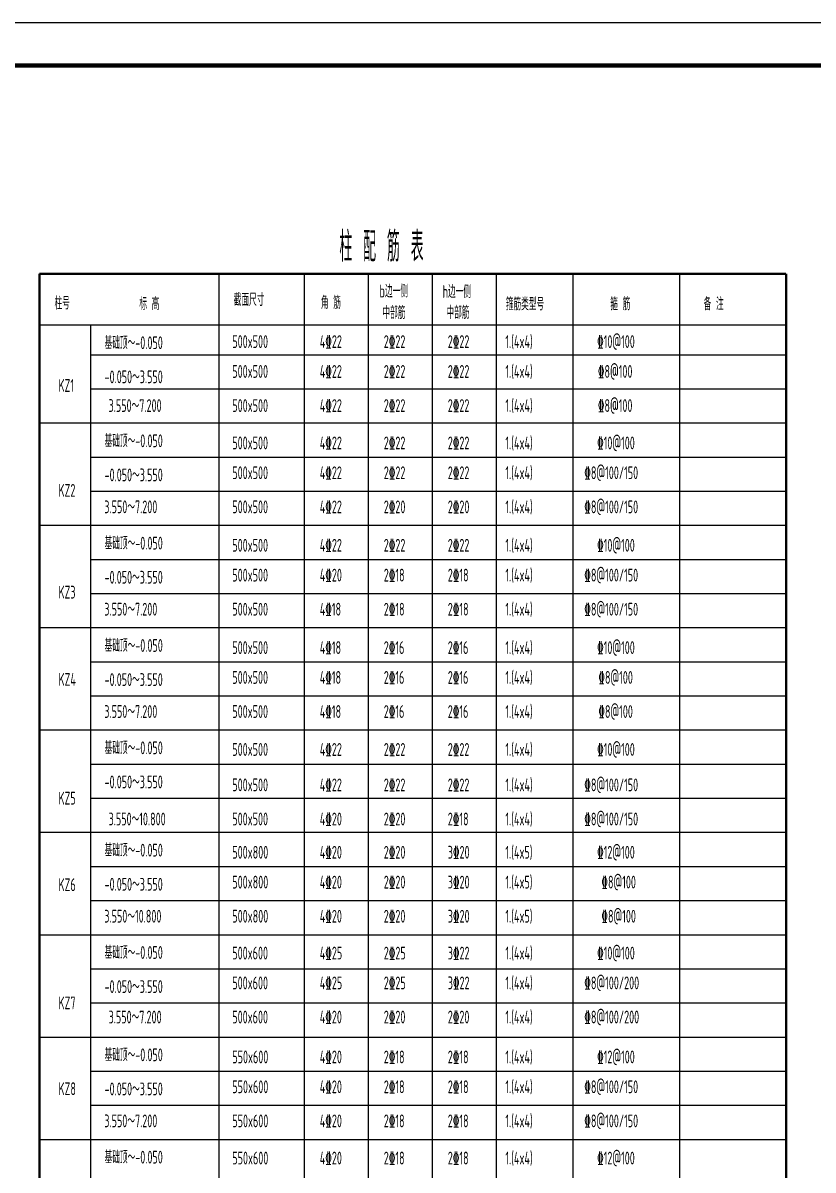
# Model space of a CAD drawing. Extents: x 127019 to 780419, y 327305 to 369305.
# Drawn here: x 322234 to 340751, y 342403 to 369305 of the extents above; entities that cross this region are included whole.
import ezdxf

# ---------------------------------------------------------------- set-up
doc = ezdxf.new("R2010")
doc.units = 0
doc.header["$LTSCALE"] = 1000
doc.header["$MEASUREMENT"] = 0
doc.layers.get('0').update_dxf_attribs({"linetype": 'CONTINUOUS'})
doc.layers.add('PUB_TITLE', color=4, linetype='CONTINUOUS')
doc.layers.add('T', color=4, linetype='CONTINUOUS')
doc.styles.add('TSSD_Rein', font='tssdeng.shx', dxfattribs={"width": 0.6, "bigfont": 'gbhzfs.shx'})

msp = doc.modelspace()

# ---------------------------------------------------------------- linework, layer by layer
at = {"color": 0}
for p, q in [((323820.7, 362223.2), (323820.7, 333523.3)), ((326820.7, 362323.3), (326820.7, 333523.3)), ((328820.7, 362323.3), (328820.7, 333523.3)), ((330320.7, 362323.3), (330320.7, 333523.3)), ((331820.7, 362323.3), (331820.7, 333523.3)), ((333320.7, 362323.3), (333320.7, 333523.3)), ((335120.7, 362323.3), (335120.7, 333523.3)), ((323820.7, 361523.3), (340120.7, 361523.3)), ((323820.7, 360723.3), (340120.7, 360723.3)), ((322620.7, 359923.3), (340120.7, 359923.3)), ((323820.7, 359923.3), (340120.7, 359923.3)), ((323820.7, 359123.3), (340120.7, 359123.3)), ((323820.7, 358323.3), (340120.7, 358323.3)), ((322620.7, 357523.3), (340120.7, 357523.3)), ((323820.7, 357523.3), (340120.7, 357523.3)), ((323820.7, 357523.3), (340120.7, 357523.3)), ((323820.7, 356723.3), (340120.7, 356723.3)), ((323820.7, 355923.3), (340120.7, 355923.3)), ((322620.7, 355123.3), (340120.7, 355123.3)), ((323820.7, 354323.3), (340120.7, 354323.3)), ((323820.7, 353523.3), (340120.7, 353523.3)), ((322620.7, 352723.3), (340120.7, 352723.3)), ((323820.7, 351923.3), (340120.7, 351923.3)), ((323820.7, 351123.3), (340120.7, 351123.3)), ((322620.7, 350323.3), (340120.7, 350323.3)), ((323820.7, 350323.3), (340120.7, 350323.3)), ((323820.7, 349523.3), (340120.7, 349523.3)), ((323820.7, 348723.3), (340120.7, 348723.3)), ((322620.7, 347923.3), (340120.7, 347923.3)), ((323820.7, 347123.3), (340120.7, 347123.3)), ((323820.7, 346323.3), (340120.7, 346323.3)), ((322620.7, 345523.3), (340120.7, 345523.3)), ((323820.7, 345523.3), (340120.7, 345523.3)), ((323820.7, 344723.3), (340120.7, 344723.3)), ((323820.7, 343923.3), (340120.7, 343923.3)), ((322620.7, 343123.3), (340120.7, 343123.3))]:
    msp.add_line(p, q, dxfattribs=at)
at = {"layer": 'PUB_TITLE'}
msp.add_lwpolyline([(305219.2, 327305.3), (364619.2, 327305.3), (364619.2, 369305.3), (305219.2, 369305.3)], close=True, dxfattribs=at)
at = {"layer": 'PUB_TITLE', "const_width": 100}
msp.add_lwpolyline([(306219.2, 328305.3), (363619.2, 328305.3), (363619.2, 368305.3), (306219.2, 368305.3)], close=True, dxfattribs=at)
at = {"layer": 'T', "color": 0}
for p, q in [((326820.7, 363423.2), (326820.7, 362223.2)), ((328820.7, 363423.2), (328820.7, 362223.2)), ((328820.7, 363423.2), (328820.7, 362223.2)), ((330320.7, 363423.2), (330320.7, 362223.2)), ((331820.7, 363423.2), (331820.7, 362223.2)), ((333320.7, 363423.2), (333320.7, 362223.2)), ((333320.7, 363423.2), (333320.7, 362223.2)), ((335120.7, 363423.2), (335120.7, 362223.2)), ((337620.7, 363423.2), (337620.7, 362223.2)), ((337620.7, 363423.2), (337620.7, 362223.2)), ((340120.7, 363423.2), (340120.7, 362223.2)), ((322620.7, 362223.2), (328820.7, 362223.2)), ((328820.7, 362223.2), (340120.7, 362223.2)), ((337620.7, 362323.3), (337620.7, 333523.3))]:
    msp.add_line(p, q, dxfattribs=at)
at = {"layer": 'T', "color": 4, "const_width": 53.3}
for points in [[(340120.7, 363423.2), (322620.7, 363423.2)], [(322620.7, 363423.2), (322620.7, 333523.3)], [(340120.7, 363423.2), (340120.7, 333523.3)]]:
    msp.add_lwpolyline(points, dxfattribs=at)
at = {"layer": 'T', "color": 0}
msp.add_lwpolyline([(340120.7, 362323.3), (340120.7, 333523.3)], dxfattribs=at)

# ---------------------------------------------------------------- texts
at = {"layer": 'T', "color": 7, "style": 'TSSD_Rein', "width": 0.6}
msp.add_text('柱 配 筋 表', height=700, dxfattribs=at).set_placement((329649.3, 363709.6))
at = {"layer": 'T', "color": 0, "style": 'TSSD_Rein', "width": 0.6}
for s, p in [('b边一侧', (330590.4, 362865.7)), ('h边一侧', (332069.5, 362855.3)), ('柱号', (322974.1, 362584.4)), ('截面尺寸', (327174.1, 362665.7)), ('角 筋', (329216.8, 362599.1)), ('标 高', (324961.7, 362571.5)), ('中部筋', (330658.2, 362360.7)), ('中部筋', (332158.9, 362364.8)), ('箍筋类型号', (333549.9, 362565.4)), ('箍 筋', (335998.4, 362567.1)), ('备 注', (338186.9, 362566.3)), ('基础顶～-0.050', (324146.4, 361655)), ('500x500', (327140.7, 361681.9)), ('4%%13222', (329190.7, 361681.9)), ('2%%13222', (330690.7, 361681.9)), ('2%%13222', (332190.7, 361681.9)), ('1.(4x4)', (333540.7, 361681.9)), ('%%13210@100', (335690.7, 361681.9)), ('1.(4x4)', (333540.7, 360981.9)), ('%%1328@100', (335708.7, 360981.9)), ('-0.050～3.550', (324146.4, 360855)), ('500x500', (327140.7, 360981.9)), ('4%%13222', (329190.7, 360981.9)), ('2%%13222', (330690.7, 360981.9)), ('2%%13222', (332190.7, 360981.9)), ('KZ1', (323067.9, 360652.3)), ('1.(4x4)', (333540.7, 360181.9)), ('%%1328@100', (335708.7, 360181.9)), ('3.550～7.200', (324240.7, 360181.9)), ('500x500', (327140.7, 360181.9)), ('4%%13222', (329190.7, 360181.9)), ('2%%13222', (330690.7, 360181.9)), ('2%%13222', (332190.7, 360181.9)), ('基础顶～-0.050', (324146.4, 359355.1)), ('500x500', (327140.7, 359305.7)), ('4%%13222', (329190.7, 359305.7)), ('2%%13222', (330690.7, 359305.7)), ('2%%13222', (332190.7, 359305.7)), ('1.(4x4)', (333540.7, 359305.7)), ('%%13210@100', (335690.7, 359305.7)), ('500x500', (327140.7, 358605.8)), ('4%%13222', (329190.7, 358605.8)), ('2%%13222', (330690.7, 358605.8)), ('2%%13222', (332190.7, 358605.8)), ('1.(4x4)', (333540.7, 358605.8)), ('%%1328@100/150', (335390.7, 358605.8)), ('-0.050～3.550', (324146.4, 358555.1)), ('KZ2', (323067.9, 358193.4)), ('3.550～7.200', (324140.7, 357805.8)), ('500x500', (327140.7, 357805.8)), ('4%%13222', (329190.7, 357805.8)), ('2%%13220', (330690.7, 357805.8)), ('2%%13220', (332190.7, 357805.8)), ('1.(4x4)', (333540.7, 357805.8)), ('%%1328@100/150', (335390.7, 357805.8)), ('基础顶～-0.050', (324146.4, 356955.1)), ('500x500', (327140.7, 356905.7)), ('4%%13222', (329190.7, 356905.7)), ('2%%13222', (330690.7, 356905.7)), ('2%%13222', (332190.7, 356905.7)), ('1.(4x4)', (333540.7, 356905.7)), ('%%13210@100', (335690.7, 356905.7)), ('500x500', (327140.7, 356205.8)), ('4%%13220', (329190.7, 356205.8)), ('2%%13218', (330690.7, 356205.8)), ('2%%13218', (332190.7, 356205.8)), ('1.(4x4)', (333540.7, 356205.8)), ('%%1328@100/150', (335390.7, 356205.8)), ('-0.050～3.550', (324146.4, 356155.1)), ('KZ3', (323067.9, 355805.8)), ('3.550～7.200', (324140.7, 355405.8)), ('500x500', (327140.7, 355405.8)), ('4%%13218', (329190.7, 355405.8)), ('2%%13218', (330690.7, 355405.8)), ('2%%13218', (332190.7, 355405.8)), ('1.(4x4)', (333540.7, 355405.8)), ('%%1328@100/150', (335390.7, 355405.8)), ('基础顶～-0.050', (324146.4, 354555.1)), ('%%13210@100', (335690.7, 354505.7)), ('500x500', (327140.7, 354505.7)), ('4%%13218', (329190.7, 354505.7)), ('2%%13216', (330690.7, 354505.7)), ('2%%13216', (332190.7, 354505.7)), ('1.(4x4)', (333540.7, 354505.7)), ('KZ4', (323067.9, 353759)), ('-0.050～3.550', (324146.4, 353755.1)), ('500x500', (327140.7, 353805.8)), ('4%%13218', (329190.7, 353805.8)), ('2%%13216', (330690.7, 353805.8)), ('2%%13216', (332190.7, 353805.8)), ('1.(4x4)', (333540.7, 353805.8)), ('%%1328@100', (335719.5, 353805.8)), ('3.550～7.200', (324140.7, 353005.8)), ('500x500', (327140.7, 353005.8)), ('4%%13218', (329190.7, 353005.8)), ('2%%13216', (330690.7, 353005.8)), ('2%%13216', (332190.7, 353005.8)), ('1.(4x4)', (333540.7, 353005.8)), ('%%1328@100', (335719.5, 353005.8)), ('基础顶～-0.050', (324146.4, 352155.1)), ('1.(4x4)', (333540.7, 352117.1)), ('%%13210@100', (335690.7, 352117.1)), ('500x500', (327140.7, 352117.1)), ('4%%13222', (329190.7, 352117.1)), ('2%%13222', (330690.7, 352117.1)), ('2%%13222', (332190.7, 352117.1)), ('-0.050～3.550', (324146.4, 351355.1)), ('1.(4x4)', (333540.7, 351286)), ('%%1328@100/150', (335390.7, 351286)), ('500x500', (327140.7, 351286)), ('4%%13222', (329190.7, 351286)), ('2%%13222', (330690.7, 351286)), ('2%%13222', (332190.7, 351286)), ('KZ5', (323067.9, 350974)), ('1.(4x4)', (333540.7, 350486)), ('%%1328@100/150', (335390.7, 350486)), ('3.550～10.800', (324240.7, 350486)), ('500x500', (327140.7, 350486)), ('4%%13220', (329190.7, 350486)), ('2%%13220', (330690.7, 350486)), ('2%%13218', (332190.7, 350486)), ('基础顶～-0.050', (324146.4, 349755.1)), ('500x800', (327140.7, 349705.7)), ('4%%13220', (329190.7, 349705.7)), ('2%%13220', (330690.7, 349705.7)), ('3%%13220', (332190.7, 349705.7)), ('1.(4x5)', (333540.7, 349705.7)), ('%%13212@100', (335690.7, 349705.7)), ('KZ6', (323067.9, 348944)), ('-0.050～3.550', (324146.4, 348955.1)), ('500x800', (327140.7, 349005.8)), ('4%%13220', (329190.7, 349005.8)), ('2%%13220', (330690.7, 349005.8)), ('3%%13220', (332190.7, 349005.8)), ('1.(4x5)', (333540.7, 349005.8)), ('%%1328@100', (335790.7, 349005.8)), ('3.550～10.800', (324140.7, 348205.8)), ('500x800', (327140.7, 348205.8)), ('4%%13220', (329190.7, 348205.8)), ('2%%13220', (330690.7, 348205.8)), ('3%%13220', (332190.7, 348205.8)), ('1.(4x5)', (333540.7, 348205.8)), ('%%1328@100', (335790.7, 348205.8)), ('基础顶～-0.050', (324146.4, 347355.1)), ('500x600', (327140.7, 347341.7)), ('4%%13225', (329190.7, 347341.7)), ('2%%13225', (330690.7, 347341.7)), ('3%%13222', (332190.7, 347341.7)), ('1.(4x4)', (333540.7, 347341.7)), ('%%13210@100', (335690.7, 347341.7)), ('-0.050～3.550', (324146.4, 346555.1)), ('500x600', (327140.7, 346641.7)), ('4%%13225', (329190.7, 346641.7)), ('2%%13225', (330690.7, 346641.7)), ('3%%13222', (332190.7, 346641.7)), ('1.(4x4)', (333540.7, 346641.7)), ('%%1328@100/200', (335390.7, 346641.7)), ('KZ7', (323067.9, 346173)), ('3.550～7.200', (324240.7, 345841.7)), ('500x600', (327140.7, 345841.7)), ('4%%13220', (329190.7, 345841.7)), ('2%%13220', (330690.7, 345841.7)), ('2%%13220', (332190.7, 345841.7)), ('1.(4x4)', (333540.7, 345841.7)), ('%%1328@100/200', (335390.7, 345841.7)), ('基础顶～-0.050', (324146.4, 344955.1)), ('550x600', (327140.7, 344905.7)), ('4%%13220', (329190.7, 344905.7)), ('2%%13218', (330690.7, 344905.7)), ('2%%13218', (332190.7, 344905.7)), ('1.(4x4)', (333540.7, 344905.7)), ('%%13212@100', (335690.7, 344905.7)), ('KZ8', (323067.9, 344160.2)), ('-0.050～3.550', (324146.4, 344155.1)), ('550x600', (327140.7, 344205.8)), ('4%%13220', (329190.7, 344205.8)), ('2%%13218', (330690.7, 344205.8)), ('2%%13218', (332190.7, 344205.8)), ('1.(4x4)', (333540.7, 344205.8)), ('%%1328@100/150', (335390.7, 344205.8)), ('3.550～7.200', (324140.7, 343405.8)), ('550x600', (327140.7, 343405.8)), ('4%%13220', (329190.7, 343405.8)), ('2%%13218', (330690.7, 343405.8)), ('2%%13218', (332190.7, 343405.8)), ('1.(4x4)', (333540.7, 343405.8)), ('%%1328@100/150', (335390.7, 343405.8)), ('基础顶～-0.050', (324146.4, 342555.1)), ('550x600', (327140.7, 342534.3)), ('4%%13220', (329190.7, 342534.3)), ('2%%13218', (330690.7, 342534.3)), ('2%%13218', (332190.7, 342534.3)), ('1.(4x4)', (333540.7, 342534.3)), ('%%13212@100', (335690.7, 342534.3))]:
    msp.add_text(s, height=300, dxfattribs=at).set_placement(p)

doc.saveas('drawing.dxf')
